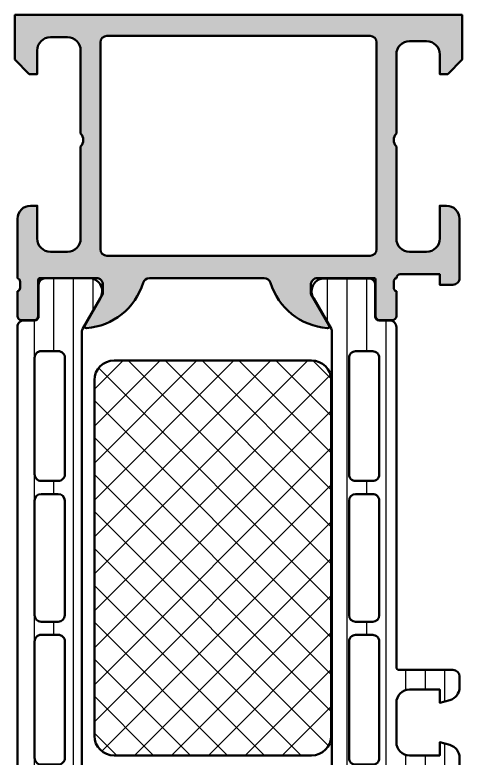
# Model space of a CAD drawing. Extents: x 0 to 59, y 0 to 85.
# Drawn here: x 0 to 34, y 28.5 to 85 of the extents above; entities that cross this region are included whole.
import ezdxf

# ---------------------------------------------------------------- set-up
doc = ezdxf.new("R2010")
doc.units = 0
for name, color, linetype, lineweight in [('0S-Alu contour', 7, 'Continuous', 50), ('0S-Alu hatch', 252, 'Continuous', 25), ('0S-Plastic contour', 254, 'Continuous', 50), ('0S-Plastic hatch', 253, 'Continuous', 25), ('0S-PT contour', 91, 'Continuous', 50), ('0S-PT hatch', 103, 'Continuous', 25)]:
    doc.layers.add(name, color=color, linetype=linetype, lineweight=lineweight)
pattern_1 = [(90, (0, 0), (-1.4859, 0), [])]

# ---------------------------------------------------------------- blocks, each defined once
blk = doc.blocks.new('345150__859D98BF_186E_4F2D_8A18_BC39F388C66F_')
at = {"layer": '0S-Alu hatch'}
h = blk.add_hatch(color=256, dxfattribs=at)
edge = h.paths.add_edge_path()
edge.add_line((-1.1364106811e-06, 81.59999843788658), (1.099974449526833, 80.50000020218408))
edge.add_line((1.099974449526833, 80.50000020218408), (1.69998055304245, 80.50000020218408))
edge.add_line((1.69998055304245, 80.50000020218408), (1.69998055304245, 82.30001064491785))
edge.add_ellipse((2.700036513208269, 82.29995468486057), major_axis=(-1.000055961731494, 0), ratio=1, start_angle=270.00331537881647, end_angle=359.9967939044332, ccw=False)
edge.add_line((2.699978645693818, 83.30001064491785), (3.999966438662568, 83.30001064491785))
edge.add_ellipse((3.999960369519863, 82.30000457577513), major_axis=(-1.00000606916113, 0), ratio=1, start_angle=180.0003477333174, end_angle=269.9996522658482, ccw=False)
edge.add_line((4.999966438662575, 82.30001064490327), (4.999966438662568, 75.99999972534692))
edge.add_ellipse((4.474990646330119, 75.49999972534692), major_axis=(-0.7249824705019307, 0), ratio=1, start_angle=136.3958616163865, end_angle=223.6041383836137, ccw=False)
edge.add_line((4.999966438662568, 74.99999972534692), (4.999966438662568, 67.99999972534692))
edge.add_ellipse((3.99999751002502, 67.99996865398447), major_axis=(-0.999968929120277, 0), ratio=1, start_angle=89.99821968675161, end_angle=180.0017803131609, ccw=False)
edge.add_line((3.999966438662567, 66.99999972534692), (2.699978645693818, 66.99999972534692))
edge.add_ellipse((2.69999936822692, 68.00001854049368), major_axis=(-1.000018815361467, 0), ratio=1, start_angle=0.0010780081585153312, end_angle=89.99881270865171, ccw=False)
edge.add_line((1.699980553042446, 67.99999972534796), (1.69998055304245, 70.49999972534692))
edge.add_line((1.69998055304245, 70.49999972534692), (1.19998055304245, 70.49999972534692))
edge.add_arc((1.200014918610975, 69.4999653597784), 1.000034366158999, 90.00196893437268, 179.9980310656152)
edge.add_line((0.1999805530424512, 69.49999972534714), (0.199980553042451, 64.9999920959524))
edge.add_ellipse((0.1211441064994227, 64.73247150395929), major_axis=(-0.2788950563274166, 0), ratio=1, start_angle=178.8354106259032, end_angle=253.58012358051002, ccw=False)
edge.add_line((0.3999815530424534, 64.72680309596092), (0.3999815530424513, 64.2732090959609))
edge.add_ellipse((0.1211134573992929, 64.26754843648384), major_axis=(-0.2789255417371401, 0), ratio=1, start_angle=106.42459455535399, end_angle=181.1628700728891, ccw=False)
edge.add_line((0.1999805530424559, 64.0000050959609), (0.199980553042451, 62.11999409595239))
edge.add_arc((0.4999805530424624, 62.11999409595239), 0.3000000000000114, 180, 270)
edge.add_line((0.4999805530424623, 61.81999409595238), (1.47995487208523, 61.81999409595238))
edge.add_arc((1.47995487208523, 62.11999409595239), 0.3000000000000114, 270, 360)
edge.add_line((1.779954872085241, 62.11999409595239), (1.779954872085241, 64.88012925144866))
edge.add_ellipse((1.899954872085247, 64.88012925144866), major_axis=(-0.1200000000000056, 0), ratio=1, start_angle=269.99990065162115, end_angle=360, ccw=False)
edge.add_line((1.899955080160005, 65.00012925144848), (6.199826057803193, 65.00012179565942))
edge.add_ellipse((6.199838940056856, 64.50013467805144), major_axis=(-0.4999871177739431, 0), ratio=1, start_angle=179.9993980350858, end_angle=270.0014762355656, ccw=False)
edge.add_line((6.699826057803198, 64.50012942505191), (6.699826057803193, 63.80012484741723))
edge.add_line((6.699826057803193, 63.80012484741723), (5.317755828695283, 61.40630112925503))
edge.add_arc((5.436141598592179, 61.33795129760989), 0.136699999999996, 150.0000814796157, 274.3396519337112)
edge.add_arc((5.077078593174206, 66.06953803519076), 4.881891176033991, 274.3396519337141, 343.0455981424618)
edge.add_ellipse((10.22505735165485, 64.50012179565944), major_axis=(-0.5000000000000048, 0), ratio=1, start_angle=270.00000000000165, end_angle=343.0455981424635, ccw=False)
edge.add_line((10.22505735165484, 65.00012179565944), (18.9578089182234, 65.00012179565942))
edge.add_ellipse((18.95780891822331, 64.50012179565955), major_axis=(-0.4999999999998721, 0), ratio=1, start_angle=197.2895527157333, end_angle=269.9999999999894, ccw=False)
edge.add_arc((24.13585191944388, 66.11186689830762), 4.92308506280334, 197.2895527157362, 265.2631604019407)
edge.add_line((23.72930699194626, 61.20559664917506), (23.76962071264939, 61.20012637329614))
edge.add_arc((23.76140679245464, 61.33892136110606), 0.139037826242075, 273.386827568514, 384.0602702874372)
edge.add_line((23.88836460913375, 61.39560671997583), (22.50011998022751, 63.80012484741723))
edge.add_line((22.50011998022751, 63.80012484741723), (22.50011998022751, 64.50012942505396))
edge.add_ellipse((23.00010709797384, 64.50013467805145), major_axis=(-0.4999871177739239, 0), ratio=1, start_angle=-90.00147623556637, end_angle=0.0006019649143240713, ccw=False)
edge.add_line((23.00011998022751, 65.00012179565942), (27.30014545311003, 65.00012925171315))
edge.add_ellipse((27.30014566118471, 64.88012925171331), major_axis=(-0.1200000000000144, 0), ratio=1, start_angle=180, end_angle=270.0000993483421, ccw=False)
edge.add_line((27.42014566118472, 64.88012925171331), (27.42014566118472, 62.12013142505395))
edge.add_arc((27.72014566118472, 62.12013142505395), 0.300000000000006, 180, 270)
edge.add_line((27.72014566118472, 61.82013142505395), (28.7001199802275, 61.82013142505395))
edge.add_arc((28.7001199802275, 62.12013142505395), 0.3000000000000043, 270, 360)
edge.add_line((29.0001199802275, 62.12013142505395), (29.00011998022751, 64.00014242506246))
edge.add_ellipse((29.07898707587069, 64.26768576558541), major_axis=(-0.2789255417371609, 0), ratio=1, start_angle=-1.1628700728862214, end_angle=73.57540544464348, ccw=False)
edge.add_line((28.8001189802275, 64.27334642506247), (28.8001189802275, 64.72694042506247))
edge.add_ellipse((29.07895642677051, 64.73260883306085), major_axis=(-0.2788950563273883, 0), ratio=1, start_angle=-73.58012358051019, end_angle=1.1645893740997053, ccw=False)
edge.add_ellipse((29.30011995019421, 64.9999951865), major_axis=(-0.3000000000000335, 0), ratio=1, start_angle=270.0291364057749, end_angle=359.97436232385303, ccw=False)
edge.add_line((29.29996739233689, 65.2999951477102), (32.29998558367447, 65.2999951477102))
edge.add_line((32.29998558367447, 65.2999951477102), (32.29998558367447, 64.49999972534692))
edge.add_line((32.29998558367447, 64.49999972534692), (33.29998558367446, 64.50000735474146))
edge.add_arc((33.30001632429512, 64.99997661370993), 0.499969259913528, 269.9964771677667, 360.0026485613531)
edge.add_line((33.79998558367447, 64.99999972534695), (33.80004661883072, 69.49999972534692))
edge.add_arc((32.79995914826178, 69.49991225477798), 1.000087474394155, 0.0050112561101264, 89.99498874391819)
edge.add_line((32.80004661883072, 70.49999972534692), (32.30004661883072, 70.49999972534692))
edge.add_line((32.30004661883072, 70.49999972534692), (32.30004661883072, 67.99999972534692))
edge.add_ellipse((31.29995922135765, 68.00008712280957), major_axis=(-1.000087401291898, 0), ratio=1, start_angle=90.00501389832158, end_angle=179.9949929319336, ccw=False)
edge.add_line((31.30004673804001, 66.99999972534692), (29.99999790991501, 66.99999972534692))
edge.add_ellipse((30.00005670764397, 68.00005852307588), major_axis=(-1.000058799457439, 0), ratio=1, start_angle=0.0033686637580103707, end_angle=89.99663133635943, ccw=False)
edge.add_line((28.99999790991501, 67.99999972534488), (28.99999790991501, 74.99999972534692))
edge.add_ellipse((29.52483725023338, 75.49999972534692), major_axis=(-0.7248836686985138, 0), ratio=1, start_angle=-43.611576736313, end_angle=43.611576736313, ccw=False)
edge.add_line((28.99999790991501, 75.99999972534692), (28.99999790991501, 82.00043483925378))
edge.add_ellipse((30.00005271860326, 82.00038766034912), major_axis=(-1.000054809801111, 0), ratio=1, start_angle=270.0031401344087, end_angle=359.997296995918, ccw=False)
edge.add_line((29.99999790991501, 83.00044246864832), (31.30004673804001, 83.00044246864832))
edge.add_ellipse((31.29996029242436, 82.00035614156452), major_axis=(-1.000086330819892, 0), ratio=1, start_angle=180.0053828449331, end_angle=269.9950474586168, ccw=False)
edge.add_line((32.30004661883072, 82.00045009804226), (32.30004661883072, 80.49999257278955))
edge.add_line((32.30004661883072, 80.49999257278955), (32.90002220476822, 80.49999257278955))
edge.add_line((32.90002220476822, 80.49999257278955), (33.99999779547875, 81.59996792030847))
edge.add_line((33.99999779547875, 81.59996792030847), (33.99999779547875, 84.99999999999976))
edge.add_line((33.99999779547875, 84.99999999999976), (-1.1364106811e-06, 84.99999999999976))
edge.add_line((-1.1364106811e-06, 84.99999999999976), (-1.1364106811e-06, 81.59999843788658))
edge = h.paths.add_edge_path()
edge.add_ellipse((6.999984438319238, 82.89999111938226), major_axis=(-0.5000027408751203, 0), ratio=1, start_angle=270.0003140785705, end_angle=359.99968592151924, ccw=False)
edge.add_line((6.99998169745163, 83.39999386024988), (26.99998265112595, 83.39999386024988))
edge.add_ellipse((26.99997991025834, 82.89999111938226), major_axis=(-0.5000027408751199, 0), ratio=1, start_angle=180.0003140784808, end_angle=269.99968592142943, ccw=False)
edge.add_line((27.49998265112595, 82.89999386024907), (27.49998265112595, 67.1999966735899))
edge.add_ellipse((26.99997991025834, 67.19999941445673), major_axis=(-0.500002740875127, 0), ratio=1, start_angle=90.00031407857142, end_angle=179.9996859215194, ccw=False)
edge.add_line((26.99998265112595, 66.69999667358911), (6.99998169745163, 66.69999667358911))
edge.add_ellipse((6.999984438319231, 67.19999941445671), major_axis=(-0.5000027408751163, 0), ratio=1, start_angle=0.00031407848081244083, end_angle=89.99968592143023, ccw=False)
edge.add_line((6.499981697451627, 67.1999966735899), (6.49998169745163, 82.89999386024907))
at = {"layer": '0S-Alu contour', "color": 7}
for points in [[(32.30004661883072, 82.00045009804226), (32.30004661883072, 80.49999257278955), (32.90002220476822, 80.49999257278955), (33.99999779547875, 81.59996792030847), (33.99999779547875, 84.99999999999976), (-1.1364106811e-06, 84.99999999999976), (-1.1364106811e-06, 81.59999843788658)], [(2.699978645693818, 83.30001064491785), (3.999966438662568, 83.30001064491785)], [(6.99998169745163, 83.39999386024988), (26.99998265112595, 83.39999386024988)], [(6.499981697451627, 67.1999966735899), (6.49998169745163, 82.89999386024907)], [(27.49998265112595, 82.89999386024907), (27.49998265112595, 67.1999966735899)], [(29.99999790991501, 83.00044246864832), (31.30004673804001, 83.00044246864832)], [(-1.1364106811e-06, 81.59999843788658), (1.099974449526833, 80.50000020218408), (1.69998055304245, 80.50000020218408), (1.69998055304245, 82.30001064491785)], [(4.999966438662575, 82.30001064490327), (4.999966438662568, 75.99999972534692)], [(28.99999790991501, 75.99999972534692), (28.99999790991501, 82.00043483925378)], [(4.999966438662568, 74.99999972534692), (4.999966438662568, 67.99999972534692)], [(28.99999790991501, 67.99999972534488), (28.99999790991501, 74.99999972534692)], [(1.699980553042446, 67.99999972534796), (1.69998055304245, 70.49999972534692), (1.19998055304245, 70.49999972534692)], [(32.80004661883072, 70.49999972534692), (32.30004661883072, 70.49999972534692), (32.30004661883072, 67.99999972534692)], [(0.1999805530424512, 69.49999972534714), (0.199980553042451, 64.9999920959524)], [(33.79998558367447, 64.99999972534695), (33.80004661883072, 69.49999972534692)], [(3.999966438662567, 66.99999972534692), (2.699978645693818, 66.99999972534692)], [(26.99998265112595, 66.69999667358911), (6.99998169745163, 66.69999667358911)], [(31.30004673804001, 66.99999972534692), (29.99999790991501, 66.99999972534692)], [(1.899955080160005, 65.00012925144848), (6.199826057803193, 65.00012179565942)], [(10.22505735165484, 65.00012179565944), (18.9578089182234, 65.00012179565942)], [(23.00011998022751, 65.00012179565942), (27.30014545311003, 65.00012925171315)], [(29.29996739233689, 65.2999951477102), (32.29998558367447, 65.2999951477102), (32.29998558367447, 64.49999972534692), (33.29998558367446, 64.50000735474146)], [(0.3999815530424534, 64.72680309596092), (0.3999815530424513, 64.2732090959609)], [(1.779954872085241, 62.11999409595239), (1.779954872085241, 64.88012925144866)], [(6.699826057803198, 64.50012942505191), (6.699826057803193, 63.80012484741723), (5.317755828695283, 61.40630112925503)], [(23.88836460913375, 61.39560671997583), (22.50011998022751, 63.80012484741723), (22.50011998022751, 64.50012942505396)], [(27.42014566118472, 64.88012925171331), (27.42014566118472, 62.12013142505395)], [(28.8001189802275, 64.27334642506247), (28.8001189802275, 64.72694042506247)], [(0.1999805530424559, 64.0000050959609), (0.199980553042451, 62.11999409595239)], [(29.0001199802275, 62.12013142505395), (29.00011998022751, 64.00014242506246)], [(0.4999805530424623, 61.81999409595238), (1.47995487208523, 61.81999409595238)], [(27.72014566118472, 61.82013142505395), (28.7001199802275, 61.82013142505395)], [(23.72930699194626, 61.20559664917506), (23.76962071264939, 61.20012637329614)]]:
    blk.add_lwpolyline(points, dxfattribs=at)
at = {"layer": '0S-Alu contour', "color": 7, "extrusion": (0, 0, -1)}
for centre, radius, start, end in [((-2.700036513208269, 82.29995468486057), 1.000055961731494, 0.0032060955667833, 89.99668462118352), ((-3.999960369519863, 82.30000457577513), 1.00000606916113, 90.00034773415177, 179.9996522666826), ((-6.999984438319238, 82.89999111938226), 0.5000027408751203, 0.0003140784807261, 89.99968592142947), ((-26.99997991025834, 82.89999111938226), 0.5000027408751199, 90.00031407857054, 179.9996859215192), ((-30.00005271860326, 82.00038766034912), 1.000054809801111, 0.0027030040819815, 89.99685986559135), ((-31.29996029242436, 82.00035614156452), 1.000086330819892, 90.0049525413832, 179.9946171550669), ((-4.474990646330119, 75.49999972534692), 0.7249824705019307, 136.3958616163863, 223.6041383836136), ((-29.52483725023338, 75.49999972534692), 0.7248836686985141, 316.388423263687, 43.61157673631301), ((-2.69999936822692, 68.00001854049368), 1.000018815361467, 270.0011872913483, 359.9989219918415), ((-3.99999751002502, 67.99996865398447), 0.999968929120277, 179.9982196868391, 270.0017803132484), ((-30.00005670764397, 68.00005852307588), 1.000058799457439, 270.0033686636406, 359.996631336242), ((-31.29995922135765, 68.00008712280957), 1.000087401291898, 180.0050070680665, 269.9949861016784), ((-6.999984438319231, 67.19999941445671), 0.5000027408751163, 270.0003140785698, 359.9996859215192), ((-26.99997991025834, 67.19999941445673), 0.500002740875127, 180.0003140784807, 269.9996859214286), ((-0.1211441064994227, 64.73247150395929), 0.2788950563274166, 106.41987641949, 181.1645893740969), ((-1.899954872085247, 64.88012925144866), 0.1200000000000057, 0, 90.00009934837885), ((-6.199838940056856, 64.50013467805144), 0.4999871177739432, 89.99852376443444, 180.0006019649143), ((-10.22505735165485, 64.50012179565944), 0.5000000000000048, 16.95440185753646, 89.99999999999837), ((-18.95780891822331, 64.50012179565955), 0.4999999999998721, 90.0000000000106, 162.7104472842667), ((-23.00010709797384, 64.50013467805145), 0.4999871177739239, 359.9993980350857, 90.00147623556649), ((-27.30014566118471, 64.88012925171331), 0.1200000000000144, 89.99990065165794, 180), ((-29.07895642677051, 64.73260883306085), 0.2788950563273883, 358.8354106259003, 73.58012358051029), ((-29.30011995019421, 64.9999951865), 0.3000000000000335, 0.0256376761469857, 89.97086359422505), ((-0.1211134573992929, 64.26754843648384), 0.2789255417371401, 178.8371299271109, 253.575405444646), ((-29.07898707587069, 64.26768576558541), 0.2789255417371609, 286.4245945553565, 1.162870072886224)]:
    blk.add_arc(centre, radius, start, end, dxfattribs=at)
at = {"layer": '0S-Alu contour', "color": 7}
for centre, radius, start, end in [((1.200014918610975, 69.4999653597784), 1.000034366158999, 90.00196893437268, 179.9980310656152), ((32.79995914826178, 69.49991225477798), 1.000087474394155, 0.0050112561101264, 89.99498874391819), ((33.30001632429512, 64.99997661370993), 0.499969259913528, 269.9964771677667, 0.0026485613531484), ((5.077078593174206, 66.06953803519076), 4.881891176033991, 274.3396519337141, 343.0455981424618), ((24.13585191944388, 66.11186689830762), 4.92308506280334, 197.2895527157362, 265.2631604019407), ((0.4999805530424624, 62.11999409595239), 0.3000000000000114, 180, 270), ((1.47995487208523, 62.11999409595239), 0.3000000000000114, 270, 0), ((27.72014566118472, 62.12013142505395), 0.300000000000006, 180, 270), ((28.7001199802275, 62.12013142505395), 0.3000000000000043, 270, 0), ((5.436141598592179, 61.33795129760989), 0.136699999999996, 150.0000814796157, 274.3396519337112), ((23.76140679245464, 61.33892136110606), 0.139037826242075, 273.386827568514, 24.06027028743711)]:
    blk.add_arc(centre, radius, start, end, dxfattribs=at)
blk = doc.blocks.new('284033__2FC8EC4E_D932_4FB7_A2F3_DE3C37EC1311___D3A7A38E_6A7E_4FF6_A64F_0D75BA1F2A5F_')
at = {"layer": '0S-Plastic hatch'}
h = blk.add_hatch(dxfattribs=at)
h.set_pattern_fill('ANSI31', color=256, scale=0.4680000000000001, angle=45, style=0)
h.set_pattern_definition(pattern_1)
edge = h.paths.add_edge_path()
edge.add_line((0.1987360540054865, 61.2923562745377), (0.1998487433002367, 26.20986292285374))
edge.add_arc((0.6998460641600844, 26.20987835423804), 0.4999973210979823, 180.001768315893, 270.002382279912)
edge.add_line((0.6998668533627778, 25.70988103357225), (1.510198186177682, 25.70990965999044))
edge.add_ellipse((1.510209052411997, 25.40990966018723), major_axis=(-0.3000000000000005, 0), ratio=1, start_angle=180.0020752978986, end_angle=270.0020752978853, ccw=False)
edge.add_line((1.810209052215205, 25.40992052642162), (1.809964031634386, 23.00992213303608))
edge.add_arc((2.309960008840619, 23.00993760365583), 0.4999959774455781, 180.0017728167248, 270.0023777790721)
edge.add_line((2.309980758710523, 22.50994162664081), (5.786522254516363, 22.5100682741049))
edge.add_arc((5.644175753634591, 23.4998811935756), 0.99999607092448, 278.1836833497853, 392.7290913977264)
edge.add_line((6.485408819854841, 24.04054658932613), (5.166856390398436, 26.3241556785755))
edge.add_ellipse((5.599860051650483, 26.5741713367699), major_axis=(-0.5000000000000548, 0), ratio=1, start_angle=0.0021352027151237962, end_angle=30.002071897230223, ccw=False)
edge.add_line((5.099860051997623, 26.57415270361111), (5.098773739566553, 60.9284214592101))
edge.add_ellipse((5.598773739257283, 60.92843904683191), major_axis=(-0.5000000000000546, 0), ratio=1, start_angle=-29.997921301460906, end_angle=0.002015393048509395, ccw=False)
edge.add_line((5.165751967616579, 61.1784233369087), (6.484138965403623, 63.4621279381638))
edge.add_arc((5.642866734744835, 64.00273239225828), 0.999996070924482, 327.2750591980463, 441.8204672459869)
edge.add_line((5.78514153165905, 64.99255562093471), (2.308600035853203, 64.9924289734706))
edge.add_arc((2.30861550647296, 64.49243299626437), 0.4999959774455675, 90.00177281669993, 180.0023777790715)
edge.add_line((1.808619529457954, 64.49241224639447), (1.809038409670755, 62.09241387705598))
edge.add_ellipse((1.509038409867553, 62.09240301082165), major_axis=(-0.2999999999999932, 0), ratio=1, start_angle=90.00207529788412, end_angle=180.0020752978986, ccw=False)
edge.add_line((1.509049276101862, 61.79240301101845), (0.6987179432869582, 61.79237438460025))
edge.add_arc((0.6987333746712637, 61.29237706374041), 0.4999973210979623, 90.00176831586008, 180.0023822800018)
edge = h.paths.add_edge_path()
edge.add_line((1.499297441884294, 50.1012963775858), (1.499297441884294, 58.95130553285913))
edge.add_ellipse((1.999282183095225, 58.95130553286433), major_axis=(-0.4999847412109306, 0), ratio=1, start_angle=269.9999999999992, end_angle=360, ccw=False)
edge.add_line((1.999282183095232, 59.45129027407526), (3.299292864247576, 59.45129027407526))
edge.add_ellipse((3.299292864247583, 58.9512750152862), major_axis=(-0.5000152587890554, 0), ratio=1, start_angle=180, end_angle=270.0000000000008, ccw=False)
edge.add_line((3.799308123036638, 58.9512750152862), (3.799308123036639, 50.10129637759333))
edge.add_ellipse((3.299311762393315, 50.10129273823427), major_axis=(-0.4999963606565682, 0), ratio=1, start_angle=89.9995829574089, end_angle=180.0004170428646, ccw=False)
edge.add_line((3.299308123036638, 49.60129637759094), (1.999314016768721, 49.60129637759094))
edge.add_ellipse((1.999297443971919, 50.10129637940391), major_axis=(-0.5000000020876216, 0), ratio=1, start_angle=0, end_angle=90.00189910261543, ccw=False)
edge = h.paths.add_edge_path()
edge.add_line((1.49929744188428, 39.40129027407005), (1.499297441884294, 48.10129637758574))
edge.add_ellipse((1.999297441884294, 48.10129637759094), major_axis=(-0.5, 0), ratio=1, start_angle=270, end_angle=360, ccw=False)
edge.add_line((1.999297441884294, 48.60129637759094), (3.299308123036652, 48.60129637759094))
edge.add_ellipse((3.299308123036652, 48.10129637759096), major_axis=(-0.4999999999999894, 0), ratio=1, start_angle=180, end_angle=270, ccw=False)
edge.add_line((3.799308123036642, 48.10129637759096), (3.799308123036638, 39.40129027407527))
edge.add_ellipse((3.299308123036624, 39.40129027407527), major_axis=(-0.5000000000000142, 0), ratio=1, start_angle=90.000000001192, end_angle=180, ccw=False)
edge.add_line((3.299308123047026, 38.90129027407526), (1.999297441894697, 38.90129027407526))
edge.add_ellipse((1.99929744188428, 39.40129027407526), major_axis=(-0.5, 0), ratio=1, start_angle=0, end_angle=90.00000000119371, ccw=False)
edge = h.paths.add_edge_path()
edge.add_line((1.499297441873906, 28.55129637828424), (1.499297441873906, 37.40129027476851))
edge.add_ellipse((1.999297444031213, 37.40129027289106), major_axis=(-0.5000000021573064, 0), ratio=1, start_angle=269.9981009105044, end_angle=360, ccw=False)
edge.add_line((1.999314016713526, 37.90129027477371), (3.299308123026264, 37.90129027477372))
edge.add_ellipse((3.299311762382984, 37.40129391413046), major_axis=(-0.4999963606565109, 0), ratio=1, start_angle=179.9995829571355, end_angle=270.0004170425959, ccw=False)
edge.add_line((3.79930812302625, 37.40129027477139), (3.799308123026254, 28.55129637829184))
edge.add_ellipse((3.299311762382878, 28.55129273893277), major_axis=(-0.4999963606566215, 0), ratio=1, start_angle=89.99958295741459, end_angle=180.0004170428646, ccw=False)
edge.add_line((3.29930812302625, 28.0512963782894), (1.999314016758347, 28.0512963782894))
edge.add_ellipse((1.99929744396153, 28.55129638010236), major_axis=(-0.5000000020876207, 0), ratio=1, start_angle=0, end_angle=90.00189910261707, ccw=False)
at = {"layer": '0S-Alu contour', "color": 7}
for points in [[(1.999282183095232, 59.45129027407526), (3.299292864247576, 59.45129027407526)], [(1.499297441884294, 50.1012963775858), (1.499297441884294, 58.95130553285913)], [(3.799308123036638, 58.9512750152862), (3.799308123036639, 50.10129637759333)], [(3.299308123036638, 49.60129637759094), (1.999314016768721, 49.60129637759094)], [(1.999297441884294, 48.60129637759094), (3.299308123036652, 48.60129637759094)], [(1.49929744188428, 39.40129027407005), (1.499297441884294, 48.10129637758574)], [(3.799308123036642, 48.10129637759096), (3.799308123036638, 39.40129027407527)], [(3.299308123047026, 38.90129027407526), (1.999297441894697, 38.90129027407526)], [(1.999314016713526, 37.90129027477371), (3.299308123026264, 37.90129027477372)], [(1.499297441873906, 28.55129637828424), (1.499297441873906, 37.40129027476851)], [(3.79930812302625, 37.40129027477139), (3.799308123026254, 28.55129637829184)], [(3.29930812302625, 28.0512963782894), (1.999314016758347, 28.0512963782894)]]:
    blk.add_lwpolyline(points, dxfattribs=at)
at = {"layer": '0S-Alu contour', "color": 7, "extrusion": (0, 0, -1)}
for centre, radius, start, end in [((-1.999282183095225, 58.95130553286433), 0.4999847412109306, 0, 90.00000000000081), ((-3.299292864247583, 58.9512750152862), 0.5000152587890554, 89.9999999999992, 180), ((-1.999297443971919, 50.10129637940391), 0.5000000020876216, 269.9981008973846, 0), ((-3.299311762393315, 50.10129273823427), 0.4999963606565682, 179.9995829571354, 270.0004170425911), ((-1.999297441884294, 48.10129637759094), 0.5, 0, 90), ((-3.299308123036652, 48.10129637759096), 0.4999999999999894, 90, 180), ((-1.99929744188428, 39.40129027407526), 0.5, 269.9999999988063, 0), ((-3.299308123036624, 39.40129027407527), 0.5000000000000142, 180, 269.999999998808), ((-1.999297444031213, 37.40129027289106), 0.5000000021573064, 0, 90.00189908949562), ((-3.299311762382984, 37.40129391413046), 0.4999963606565109, 89.99958295740409, 180.0004170428646), ((-1.99929744396153, 28.55129638010236), 0.5000000020876207, 269.9981008973829, 0), ((-3.299311762382878, 28.55129273893277), 0.4999963606566215, 179.9995829571354, 270.0004170425854)]:
    blk.add_arc(centre, radius, start, end, dxfattribs=at)
at = {"layer": '0S-Plastic contour', "color": 7}
for points in [[(5.78514153165905, 64.99255562093471), (2.308600035853203, 64.9924289734706)], [(1.808619529457954, 64.49241224639447), (1.809038409670755, 62.09241387705598)], [(5.165751967616579, 61.1784233369087), (6.484138965403623, 63.4621279381638)], [(1.509049276101862, 61.79240301101845), (0.6987179432869582, 61.79237438460025)], [(0.1987360540054865, 61.2923562745377), (0.1998487433002367, 26.20986292285374)], [(5.099860051997623, 26.57415270361111), (5.098773739566553, 60.9284214592101)], [(6.485408819854841, 24.04054658932613), (5.166856390398436, 26.3241556785755)], [(0.6998668533627778, 25.70988103357225), (1.510198186177682, 25.70990965999044)], [(1.810209052215205, 25.40992052642162), (1.809964031634386, 23.00992213303608)], [(2.309980758710523, 22.50994162664081), (5.786522254516363, 22.5100682741049)]]:
    blk.add_lwpolyline(points, dxfattribs=at)
for centre, radius, start, end in [((2.30861550647296, 64.49243299626437), 0.4999959774455675, 90.00177281669993, 180.0023777790715), ((5.642866734744835, 64.00273239225828), 0.999996070924482, 327.2750591980463, 81.82046724598695), ((0.6987333746712637, 61.29237706374041), 0.4999973210979623, 90.00176831586008, 180.0023822800018), ((0.6998460641600844, 26.20987835423804), 0.4999973210979823, 180.001768315893, 270.002382279912), ((5.644175753634591, 23.4998811935756), 0.99999607092448, 278.1836833497853, 32.72909139772641), ((2.309960008840619, 23.00993760365583), 0.4999959774455781, 180.0017728167248, 270.0023777790721)]:
    blk.add_arc(centre, radius, start, end, dxfattribs=at)
at = {"layer": '0S-Plastic contour', "color": 7, "extrusion": (0, 0, -1)}
for centre, radius, start, end in [((-1.509038409867553, 62.09240301082165), 0.2999999999999932, 179.9979247021014, 269.9979247021159), ((-5.598773739257283, 60.92843904683191), 0.5000000000000546, 359.9979846069515, 29.99792130146082), ((-5.599860051650483, 26.5741713367699), 0.5000000000000548, 329.9979281027698, 359.9978647972849), ((-1.510209052411997, 25.40990966018723), 0.3000000000000005, 89.99792470211472, 179.9979247021014)]:
    blk.add_arc(centre, radius, start, end, dxfattribs=at)
blk = doc.blocks.new('284033__0287314C_E4B4_4EC8_9489_7EC58968448F___21E3530B_5E7C_469B_9F3A_932B8D432DB1_')
at = {"layer": '0S-Plastic hatch'}
h = blk.add_hatch(dxfattribs=at)
h.set_pattern_fill('ANSI31', color=256, scale=0.4680000000000001, angle=45, style=0)
h.set_pattern_definition(pattern_1)
edge = h.paths.add_edge_path()
edge.add_line((28.99999766120786, 61.2826283481574), (29.00002058276586, 35.44126153860522))
edge.add_arc((29.2041594483879, 35.44538033744456), 0.2041804127758795, 181.1558689438159, 269.5149389342805)
edge.add_line((29.20243089549262, 35.24120724160131), (33.30243089548091, 35.24120724160132))
edge.add_ellipse((33.30243089548091, 34.74120724160137), major_axis=(-0.4999999999999432, 0), ratio=1, start_angle=180, end_angle=270, ccw=False)
edge.add_line((33.80243089548085, 34.74120724160137), (33.80243089548085, 33.9104580182137))
edge.add_ellipse((32.80243089548078, 33.91045801821374), major_axis=(-1.000000000000071, 0), ratio=1, start_angle=105.00000000108241, end_angle=180, ccw=False)
edge.add_line((33.06124994060157, 32.94453219192949), (32.30243089548091, 32.74120724160132))
edge.add_line((32.30243089548091, 32.74120724160132), (32.30243089548091, 33.74120724160132))
edge.add_line((32.30243089548091, 33.74120724160132), (30.0024308954925, 33.74120724160132))
edge.add_arc((30.00413992933359, 32.73708126892372), 1.004127427074073, 90.09751797508503, 179.770140321516)
edge.add_line((29.00002058276587, 32.74110962477083), (29.00002058276587, 29.74123127062718))
edge.add_arc((30.00414014121377, 29.74533372580295), 1.004127938958019, 180.2340877213157, 269.9024699846793)
edge.add_line((30.00243089549256, 28.74120724160131), (32.30243089548091, 28.74120724160131))
edge.add_line((32.30243089548091, 28.74120724160131), (32.30243089548102, 29.74120724160126))
edge.add_line((32.30243089548102, 29.74120724160126), (33.06124994060159, 29.53788229124301))
edge.add_ellipse((32.80243089548097, 28.57195646495933), major_axis=(-0.9999999999994791, 0), ratio=1, start_angle=180, end_angle=254.9999999989186, ccw=False)
edge.add_line((33.80243089548045, 28.57195646495934), (33.80243089548091, 27.74120724160131))
edge.add_ellipse((33.30243089548091, 27.74120724160132), major_axis=(-0.5, 0), ratio=1, start_angle=89.9999999999992, end_angle=180, ccw=False)
edge.add_line((33.30243089548091, 27.24120724160131), (29.20243089549254, 27.24120724160131))
edge.add_arc((29.20243089549254, 27.04120724160132), 0.1999999999999869, 90, 180)
edge.add_line((29.00243089549255, 27.04120724160132), (29.00111035050262, 26.20013499647344))
edge.add_ellipse((28.50111302983683, 26.20011420727074), major_axis=(-0.4999973210979774, 0), ratio=1, start_angle=90.00176831586089, end_angle=180.0023822800019, ccw=False)
edge.add_line((28.50112846122114, 25.70011688641089), (27.69079712840623, 25.70008825999269))
edge.add_arc((27.69080799464055, 25.40008826018948), 0.2999999999999955, 90.00207529788545, 180.0020752978985)
edge.add_line((27.39080799483735, 25.4000773939551), (27.39122687505014, 23.00007902461667))
edge.add_ellipse((26.97109930376964, 22.96731354835718), major_axis=(-0.4214033134475388, 0), ratio=1, start_angle=80.0658427556653, end_angle=184.4594339652646, ccw=False)
edge.add_line((26.89840034271952, 22.55222848039304), (23.41470487284905, 22.55222848039304))
edge.add_ellipse((23.49435239088922, 23.49423552096382), major_axis=(-0.9453681778095083, 0), ratio=1, start_angle=-34.5489468901755, end_angle=85.16708651792737, ccw=False)
edge.add_line((22.71570743910448, 24.03036333284735), (24.03409443689152, 26.31406793410245))
edge.add_arc((23.60107266525086, 26.56405222417922), 0.5000000000000067, 330.0020786985388, 360.0020153930485)
edge.add_line((24.10107266494155, 26.56406981180143), (24.09998635251047, 60.91833856740045))
edge.add_arc((23.59998635285761, 60.91831993424124), 0.5000000000000502, 0.0021352027151592, 30.00207189722995)
edge.add_line((24.03299001410966, 61.16833559243563), (22.71443758465325, 63.451944681685))
edge.add_ellipse((23.55567065087351, 63.99261007743553), major_axis=(-0.999996070924485, 0), ratio=1, start_angle=-81.81631665021462, end_angle=32.72909139772588, ccw=False)
edge.add_line((23.41332414999173, 64.98242299690622), (26.88986564579756, 64.98254964437032))
edge.add_ellipse((26.88988639566743, 64.48255366735528), major_axis=(-0.4999959774456074, 0), ratio=1, start_angle=180.0017728167249, end_angle=270.0023777790688, ccw=False)
edge.add_line((27.3898823728737, 64.48256913797526), (27.38963735229289, 62.08257074458958))
edge.add_arc((27.68963735209609, 62.0825816108239), 0.2999999999999975, 180.0020752978985, 270.0020752978848)
edge.add_line((27.6896482183304, 61.78258161102069), (28.49997955114533, 61.78261023743889))
edge.add_ellipse((28.500000340348, 61.2826129167731), major_axis=(-0.4999973210979845, 0), ratio=1, start_angle=180.0017683158931, end_angle=270.00238227990997, ccw=False)
edge = h.paths.add_edge_path()
edge.add_line((27.70054896263419, 50.09120099624263), (27.70054896263418, 58.94119489272689))
edge.add_arc((27.20054896054656, 58.94119489090877), 0.5000000020876283, 0, 90.00189910261747)
edge.add_line((27.20053238774973, 59.44119489272175), (25.90053828148184, 59.44119489272175))
edge.add_arc((25.90053464212521, 58.94119853207838), 0.4999963606566095, 89.99958295741467, 180.0004170428646)
edge.add_line((25.40053828148185, 58.94119489271932), (25.40053828148185, 50.09120099623975))
edge.add_arc((25.9005346421251, 50.09119735688068), 0.4999963606565056, 179.9995829571354, 270.0004170425959)
edge.add_line((25.90053828148182, 49.59120099623742), (27.20053238779457, 49.59120099623743))
edge.add_arc((27.20054896047689, 50.09120099812008), 0.5000000021573054, 269.998100910504, 360)
edge = h.paths.add_edge_path()
edge.add_line((25.40053828147146, 48.09120099694108), (25.40053828147146, 39.39119489342541))
edge.add_arc((25.90053828147145, 39.39119489342021), 0.4999999999999938, 180, 270)
edge.add_line((25.90053828147145, 38.89119489342022), (27.2005489626238, 38.89119489342021))
edge.add_arc((27.2005489626238, 39.39119489342021), 0.4999999999999982, 270, 360)
edge.add_line((27.7005489626238, 39.39119489342021), (27.70054896262382, 48.09120099694109))
edge.add_arc((27.20054896262381, 48.09120099693588), 0.5000000000000053, 0, 90.00000000119365)
edge.add_line((27.2005489626134, 48.59120099693589), (25.90053828146106, 48.59120099693588))
edge.add_arc((25.90053828147147, 48.09120099693586), 0.5000000000000134, 90.00000000119202, 180)
edge = h.paths.add_edge_path()
edge.add_line((25.40053828147146, 37.39119489342021), (25.40053828147146, 28.54121625573013))
edge.add_arc((25.90055354026051, 28.54121625572494), 0.500015258789055, 180, 270.0000000000008)
edge.add_line((25.90055354026052, 28.04120099693588), (27.20056422141287, 28.04120099693588))
edge.add_arc((27.20056422141287, 28.54118573814681), 0.4999847412109292, 269.9999999999996, 360)
edge.add_line((27.7005489626238, 28.54118573814681), (27.7005489626238, 37.39119489342535))
edge.add_arc((27.20054896053618, 37.39119489160724), 0.5000000020876203, 0, 90.00189910261543)
edge.add_line((27.20053238773938, 37.89119489342021), (25.90053828147146, 37.89119489342021))
edge.add_arc((25.90053464211478, 37.39119853277688), 0.4999963606565686, 89.99958295740896, 180.0004170428646)
at = {"layer": '0S-Alu contour', "color": 7}
for points in [[(27.20053238774973, 59.44119489272175), (25.90053828148184, 59.44119489272175)], [(25.40053828148185, 58.94119489271932), (25.40053828148185, 50.09120099623975)], [(27.70054896263419, 50.09120099624263), (27.70054896263418, 58.94119489272689)], [(25.90053828148182, 49.59120099623742), (27.20053238779457, 49.59120099623743)], [(27.2005489626134, 48.59120099693589), (25.90053828146106, 48.59120099693588)], [(25.40053828147146, 48.09120099694108), (25.40053828147146, 39.39119489342541)], [(27.7005489626238, 39.39119489342021), (27.70054896262382, 48.09120099694109)], [(25.90053828147145, 38.89119489342022), (27.2005489626238, 38.89119489342021)], [(27.20053238773938, 37.89119489342021), (25.90053828147146, 37.89119489342021)], [(25.40053828147146, 37.39119489342021), (25.40053828147146, 28.54121625573013)], [(27.7005489626238, 28.54118573814681), (27.7005489626238, 37.39119489342535)], [(25.90055354026052, 28.04120099693588), (27.20056422141287, 28.04120099693588)]]:
    blk.add_lwpolyline(points, dxfattribs=at)
for centre, radius, start, end in [((25.90053464212521, 58.94119853207838), 0.4999963606566095, 89.99958295741467, 180.0004170428646), ((27.20054896054656, 58.94119489090877), 0.5000000020876283, 0, 90.00189910261747), ((25.9005346421251, 50.09119735688068), 0.4999963606565056, 179.9995829571354, 270.0004170425959), ((27.20054896047689, 50.09120099812008), 0.5000000021573054, 269.998100910504, 0), ((25.90053828147147, 48.09120099693586), 0.5000000000000134, 90.00000000119202, 180), ((27.20054896262381, 48.09120099693588), 0.5000000000000053, 0, 90.00000000119365), ((25.90053828147145, 39.39119489342021), 0.4999999999999938, 180, 270), ((27.2005489626238, 39.39119489342021), 0.4999999999999982, 270, 0), ((25.90053464211478, 37.39119853277688), 0.4999963606565686, 89.99958295740896, 180.0004170428646), ((27.20054896053618, 37.39119489160724), 0.5000000020876203, 0, 90.00189910261543), ((25.90055354026051, 28.54121625572494), 0.500015258789055, 180, 270.0000000000008), ((27.20056422141287, 28.54118573814681), 0.4999847412109292, 269.9999999999996, 0)]:
    blk.add_arc(centre, radius, start, end, dxfattribs=at)
at = {"layer": '0S-Plastic contour', "color": 7}
for points in [[(23.41332414999173, 64.98242299690622), (26.88986564579756, 64.98254964437032)], [(27.3898823728737, 64.48256913797526), (27.38963735229289, 62.08257074458958)], [(24.03299001410966, 61.16833559243563), (22.71443758465325, 63.451944681685)], [(27.6896482183304, 61.78258161102069), (28.49997955114533, 61.78261023743889)], [(28.99999766120786, 61.2826283481574), (29.00002058276586, 35.44126153860522)], [(24.10107266494155, 26.56406981180143), (24.09998635251047, 60.91833856740045)], [(29.20243089549262, 35.24120724160131), (33.30243089548091, 35.24120724160132)], [(33.80243089548085, 34.74120724160137), (33.80243089548085, 33.9104580182137)], [(33.06124994060157, 32.94453219192949), (32.30243089548091, 32.74120724160132), (32.30243089548091, 33.74120724160132), (30.0024308954925, 33.74120724160132)], [(29.00002058276587, 32.74110962477083), (29.00002058276587, 29.74123127062718)], [(30.00243089549256, 28.74120724160131), (32.30243089548091, 28.74120724160131), (32.30243089548102, 29.74120724160126), (33.06124994060159, 29.53788229124301)], [(33.80243089548045, 28.57195646495934), (33.80243089548091, 27.74120724160131)], [(33.30243089548091, 27.24120724160131), (29.20243089549254, 27.24120724160131)], [(29.00243089549255, 27.04120724160132), (29.00111035050262, 26.20013499647344)], [(22.71570743910448, 24.03036333284735), (24.03409443689152, 26.31406793410245)], [(28.50112846122114, 25.70011688641089), (27.69079712840623, 25.70008825999269)], [(27.39080799483735, 25.4000773939551), (27.39122687505014, 23.00007902461667)], [(26.89840034271952, 22.55222848039304), (23.41470487284905, 22.55222848039304)]]:
    blk.add_lwpolyline(points, dxfattribs=at)
at = {"layer": '0S-Plastic contour', "color": 7, "extrusion": (0, 0, -1)}
for centre, radius, start, end in [((-23.55567065087351, 63.99261007743553), 0.999996070924485, 327.2709086022741, 81.81631665021452), ((-26.88988639566743, 64.48255366735528), 0.4999959774456074, 89.99762222093119, 179.9982271832751), ((-28.500000340348, 61.2826129167731), 0.4999973210979846, 89.99761772009, 179.9982316841069), ((-33.30243089548091, 34.74120724160137), 0.4999999999999432, 90, 180), ((-32.80243089548078, 33.91045801821374), 1.000000000000071, 180, 254.9999999989176), ((-32.80243089548097, 28.57195646495933), 0.9999999999994791, 105.0000000010814, 180), ((-33.30243089548091, 27.74120724160132), 0.5, 180, 270.0000000000008), ((-28.50111302983683, 26.20011420727074), 0.4999973210979775, 179.9976177199981, 269.9982316841391), ((-23.49435239088922, 23.49423552096382), 0.9453681778095083, 274.8329134820726, 34.54894689017552), ((-26.97109930376964, 22.96731354835718), 0.4214033134475388, 175.5405660347354, 279.9341572443348)]:
    blk.add_arc(centre, radius, start, end, dxfattribs=at)
at = {"layer": '0S-Plastic contour', "color": 7}
for centre, radius, start, end in [((27.68963735209609, 62.0825816108239), 0.2999999999999975, 180.0020752978985, 270.0020752978848), ((23.59998635285761, 60.91831993424124), 0.5000000000000502, 0.0021352027151592, 30.00207189722995), ((29.2041594483879, 35.44538033744456), 0.2041804127758795, 181.1558689438159, 269.5149389342805), ((30.00413992933359, 32.73708126892372), 1.004127427074073, 90.09751797508503, 179.770140321516), ((30.00414014121377, 29.74533372580295), 1.004127938958019, 180.2340877213157, 269.9024699846793), ((29.20243089549254, 27.04120724160132), 0.1999999999999869, 90, 180), ((23.60107266525086, 26.56405222417922), 0.5000000000000067, 330.0020786985388, 0.0020153930485069), ((27.69080799464055, 25.40008826018948), 0.2999999999999955, 90.00207529788545, 180.0020752978985)]:
    blk.add_arc(centre, radius, start, end, dxfattribs=at)
blk = doc.blocks.new('355740__61AB8A44_CC11_4C2D_AD3C_B1D757427508_')
at = {"layer": '0S-PT hatch'}
h = blk.add_hatch(dxfattribs=at)
h.set_pattern_fill('ANSI37', color=256, scale=0.625, angle=90, style=0)
h.set_pattern_definition([(135, (0, 0), (-1.403165018917055, -1.403165018917055), []), (225, (0, 0), (1.403165018917055, -1.403165018917055), [])])
edge = h.paths.add_edge_path()
edge.add_arc((7.549507073283962, 57.24120418960075), 1.5, 90, 180)
edge.add_line((6.049507073283962, 57.24120418960075), (6.049507073283962, 30.24120418960075))
edge.add_arc((7.549507073283962, 30.24120418960075), 1.5, 180, 270)
edge.add_line((7.549507073283962, 28.74120418960075), (22.54950707328396, 28.74120418960075))
edge.add_arc((22.54950707328396, 30.24120418960074), 1.5, 270, 360)
edge.add_line((24.04950707328396, 30.24120418960074), (24.04950707328396, 57.24120418960074))
edge.add_arc((22.54950707328396, 57.24120418960074), 1.5, 0, 90)
edge.add_line((22.54950707328396, 58.74120418960075), (7.549507073283962, 58.74120418960075))
at = {"layer": '0S-PT contour', "color": 7}
for points in [[(22.54950707328396, 58.74120418960075), (7.549507073283962, 58.74120418960075)], [(6.049507073283962, 57.24120418960075), (6.049507073283962, 30.24120418960075)], [(24.04950707328396, 30.24120418960074), (24.04950707328396, 57.24120418960074)], [(7.549507073283962, 28.74120418960075), (22.54950707328396, 28.74120418960075)]]:
    blk.add_lwpolyline(points, dxfattribs=at)
for centre, start, end in [((7.549507073283962, 57.24120418960075), 90, 180), ((22.54950707328396, 57.24120418960074), 0, 90), ((7.549507073283962, 30.24120418960075), 180, 270), ((22.54950707328396, 30.24120418960074), 270, 0)]:
    blk.add_arc(centre, 1.5, start, end, dxfattribs=at)
blk = doc.blocks.new('355740__2AC67F1C_6E96_4931_BD69_D8A0BFAFCD32_')
at = {"layer": '0S-Alu contour', "color": 7}
blk.add_blockref('345150__859D98BF_186E_4F2D_8A18_BC39F388C66F_', (0, 0), dxfattribs=at)
at = {"layer": '0S-Plastic contour', "color": 7}
for name in ['284033__2FC8EC4E_D932_4FB7_A2F3_DE3C37EC1311___D3A7A38E_6A7E_4FF6_A64F_0D75BA1F2A5F_', '284033__0287314C_E4B4_4EC8_9489_7EC58968448F___21E3530B_5E7C_469B_9F3A_932B8D432DB1_']:
    blk.add_blockref(name, (0, 0), dxfattribs=at)
at = {"layer": '0S-PT contour', "color": 7}
blk.add_blockref('355740__61AB8A44_CC11_4C2D_AD3C_B1D757427508_', (0, 0), dxfattribs=at)

msp = doc.modelspace()

# ---------------------------------------------------------------- block references
at = {"layer": '0S-Alu contour', "color": 7}
msp.add_blockref('355740__2AC67F1C_6E96_4931_BD69_D8A0BFAFCD32_', (0, 0), dxfattribs=at)

doc.saveas('drawing.dxf')
